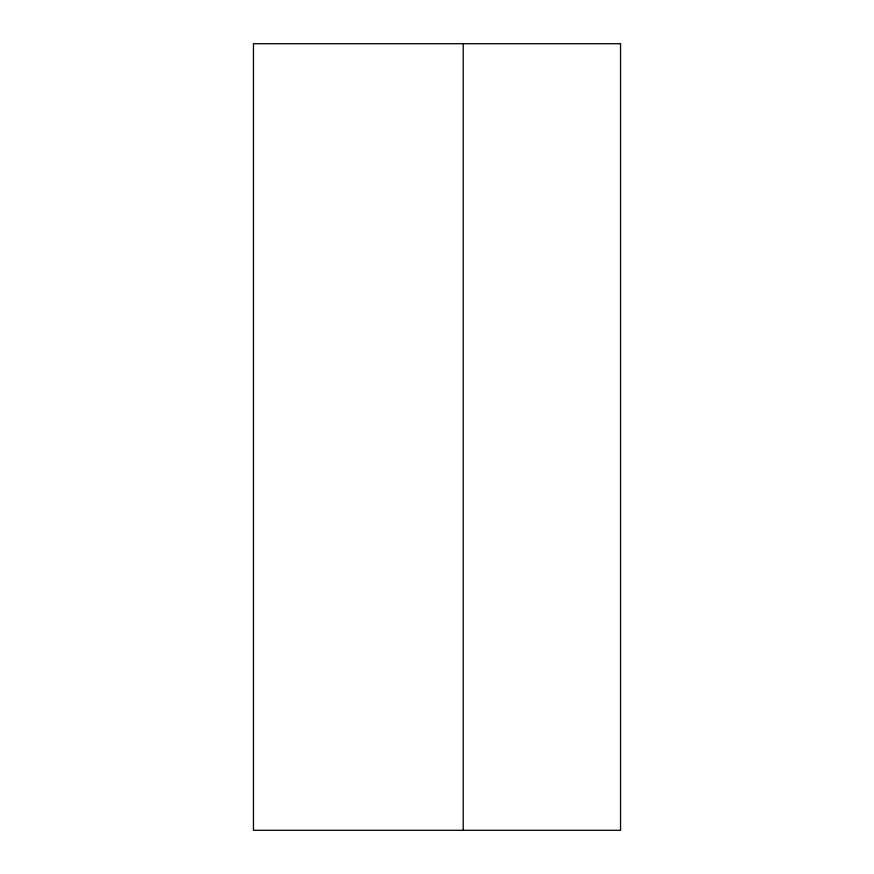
<?xml version="1.0" encoding="UTF-8"?>
<svg xmlns="http://www.w3.org/2000/svg" width="874" height="874" viewBox="0 0 874 874"><rect width="100%" height="100%" fill="white"/><g stroke="black" fill="none" stroke-linecap="round" stroke-linejoin="round"><path stroke-width="1.31" d="M463.22 43.7L463.22 830.3M620.54 43.7L253.46 43.7L253.46 830.3L620.54 830.3L620.54 43.7"/></g></svg>
